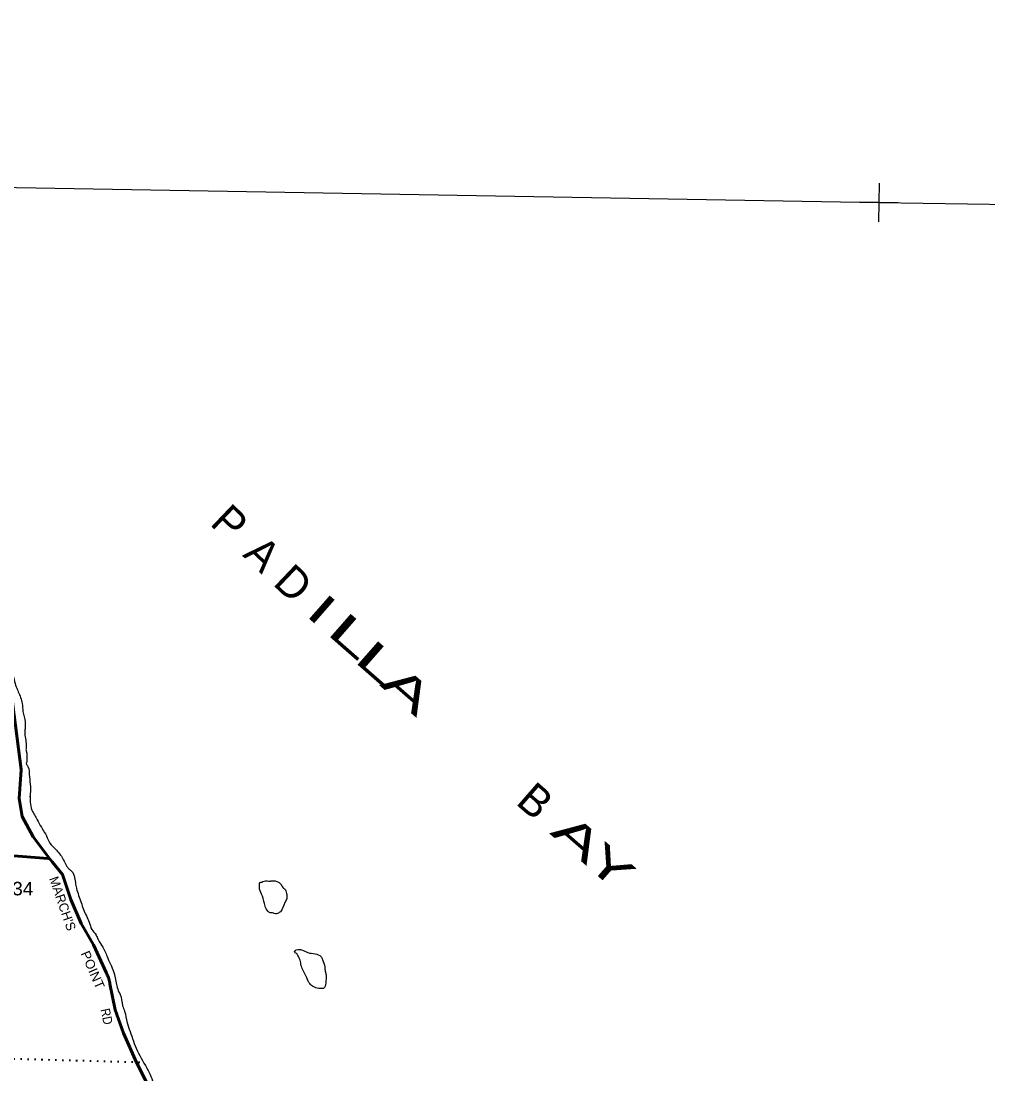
# Model space of a CAD drawing. Header units: feet. Extents: x -493433 to -244333, y 184684 to 373072.
# Drawn here: x -377997 to -365448, y 359155 to 372822 of the extents above; entities that cross this region are included whole.
import ezdxf

# ---------------------------------------------------------------- set-up
doc = ezdxf.new("R2010")
doc.units = ezdxf.units.FT
doc.header["$LTSCALE"] = 60
doc.linetypes.add('DOTTED', pattern=[1.5, 0.3, -1.2])
for name, color, linetype, lineweight in [('26', 7, 'Continuous', 40), ('27', 7, 'Continuous', 13), ('39', 7, 'Continuous', 13), ('4', 7, 'Continuous', 13), ('41', 7, 'Continuous', 13), ('6', 7, 'DOTTED', 25), ('7', 7, 'DOTTED', 13)]:
    doc.layers.add(name, color=color, linetype=linetype, lineweight=lineweight)

msp = doc.modelspace()

# ---------------------------------------------------------------- linework, layer by layer
at = {"layer": '26'}
for points in [[(-377627.26, 361951.06), (-377840.91, 362232.73), (-377982.09, 362497.61), (-378023.37, 362729.06), (-378001.2, 363041.18), (-377999.38, 363056.67), (-377999.35, 363056.86), (-377994.68, 363087.08), (-377997.17, 363106.86), (-378102.83, 363948.3), (-378108.53, 363993.71), (-378109.41, 363998.3), (-378149.2, 364206.84), (-378389.38, 364860.46), (-378544.47, 365263.07), (-378601.01, 365469.78), (-378667.82, 365613.64), (-378835.27, 365833.97)], [(-377627.26, 361951.06), (-377650.88, 361952.84), (-378530.99, 362019.17)], [(-375784.43, 358061.92), (-375961.68, 358319.53), (-376228.75, 358755.93), (-376367.02, 359048.98), (-376498.42, 359303.46), (-376668.23, 359686.34), (-376773.93, 359988.46), (-376844.39, 360325.89), (-376845.93, 360337.84), (-376853, 360372.96), (-376863.7, 360407.15), (-376867.1, 360415.03), (-376877.83, 360439.86), (-376889.34, 360465.03), (-377056.69, 360831.16), (-377217.71, 361106.75), (-377349.38, 361417.77), (-377458.37, 361744.22), (-377594.6, 361908.01), (-377627.26, 361951.06)]]:
    msp.add_lwpolyline(points, dxfattribs=at)
at = {"layer": '39'}
for p, q in [((-377921.48, 363169.39), (-377924.17, 363195.06)), ((-377886.33, 362755.02), (-377886.59, 362753.51))]:
    msp.add_line(p, q, dxfattribs=at)
for points in [[(-379213.69, 366962.63), (-379204.34, 366901.03), (-379190.59, 366888.48), (-379090.97, 366715.76), (-379020.75, 366636.82), (-378957.77, 366584.37), (-378921.01, 366532.73), (-378906.94, 366465.66), (-378877.16, 366383.96), (-378875.47, 366373.82), (-378842.33, 366205.2), (-378826.86, 366117.9), (-378793.94, 366007.84), (-378702, 365847.46), (-378647.96, 365767.03), (-378584.87, 365718.6), (-378536.76, 365642.39), (-378464.76, 365555.33), (-378427.82, 365509.75), (-378415.08, 365464.93), (-378382.79, 365399.3), (-378360.97, 365321.9), (-378355.52, 365236.93), (-378352.05, 365218.65), (-378321.43, 365033.97), (-378294.99, 364909.98), (-378265.34, 364824.25), (-378197.1, 364616.17), (-378174.13, 364510.46), (-378114.08, 364363.21), (-378059.2, 364179.77), (-378032.91, 364116.36), (-377983.14, 363963.38), (-377972.27, 363858.05), (-377944.13, 363723.91), (-377944.79, 363637.12), (-377948.74, 363574.66), (-377929.91, 363400.43), (-377931.36, 363354.05), (-377929.53, 363347.93), (-377922.93, 363234.66), (-377924.17, 363195.06)], [(-377921.48, 363169.39), (-377903.75, 363137.16), (-377890.49, 363043.87), (-377880.15, 362791.18), (-377880.75, 362787.66)], [(-377880.15, 362791.18), (-377855.48, 362579.86), (-377786.38, 362455.42), (-377733.53, 362357.07), (-377694.97, 362294.87), (-377644.15, 362193.94)], [(-377644.15, 362193.94), (-377636.77, 362175.83), (-377562.83, 362086.68), (-377463.67, 361964.45), (-377391.03, 361832.96), (-377383.28, 361822.62), (-377353.71, 361799.47), (-377292.04, 361640.06), (-377278.21, 361564.92), (-377217.28, 361381.31), (-377187.83, 361289.53), (-377112.22, 361123.62), (-377078.74, 361031.72), (-377022.5, 360957.26), (-376998.04, 360899.96), (-376934.48, 360801.06), (-376872.24, 360659.79), (-376784.02, 360445.03), (-376766.47, 360359.7), (-376716.96, 360198.64), (-376711.23, 360188.36), (-376679.48, 360039.99), (-376653.44, 359968.51), (-376619.69, 359820.07), (-376582.79, 359707.87), (-376489.58, 359458.64), (-376348.22, 359199.8), (-376300.93, 359097.37), (-376260.26, 358976.98), (-376225.06, 358874.93), (-376185.08, 358796.95)], [(-374872.93, 361645.25), (-374842.88, 361659.81), (-374758.11, 361659.16), (-374741.86, 361662.68), (-374655.65, 361643.82), (-374626.08, 361620.68), (-374601.17, 361577.49), (-374575.58, 361556.51), (-374551.11, 361499.2), (-374549.08, 361434.54), (-374573.02, 361378.76), (-374631.15, 361261.48), (-374645.64, 361249.82), (-374696.56, 361235.27), (-374748.68, 361247.01), (-374754.73, 361247.2), (-374770.8, 361249.72), (-374792.48, 361266.56), (-374828.73, 361334.32), (-374865.07, 361464.67), (-374900.64, 361554.63), (-374901.84, 361580.91), (-374893.97, 361639.22), (-374869.53, 361646.51)], [(-374445.24, 360746.86), (-374424.51, 360764.37), (-374313.98, 360748.78), (-374276.16, 360731.44), (-374181.82, 360714.33), (-374104.17, 360679.59), (-374083.17, 360640.56), (-374055.86, 360544.81), (-374049.48, 360490.1), (-374036.92, 360439.23), (-374039.12, 360368.64), (-374051.45, 360296.36), (-374072.61, 360264.72), (-374084.72, 360265.1), (-374173.26, 360273.94), (-374205.02, 360291.1), (-374214.98, 360295.45), (-374259.99, 360341.29), (-374295.87, 360421.15), (-374360.18, 360560.46), (-374376.08, 360633.64), (-374402.5, 360693.02), (-374412.08, 360709.47), (-374445.61, 360734.76), (-374449.4, 360742.95), (-374436.99, 360752.66)]]:
    msp.add_spline(points, degree=3, dxfattribs=at)
at = {"layer": '4'}
for p, q in [((-366861.63, 370717.38), (-366869.54, 370217.44)), ((-366615.61, 370463.46), (-367115.55, 370471.37))]:
    msp.add_line(p, q, dxfattribs=at)
msp.add_lwpolyline([(-489136.84, 372822.34), (-458570.27, 372170.54), (-428002.84, 371560.78), (-397434.59, 370993.07), (-366865.58, 370467.41), (-336295.9, 369983.8), (-305725.57, 369542.24), (-275154.66, 369142.74), (-244583.22, 368785.28), (-246606.46, 184933.95), (-277430.78, 185294.37), (-308254.58, 185697.19), (-339077.78, 186142.4), (-369900.35, 186630.01), (-400722.22, 187160.02), (-431543.33, 187732.42), (-462363.63, 188347.22), (-493183.05, 189004.41)], close=True, dxfattribs=at)
msp.add_lwpolyline([(-489136.84, 372822.34), (-458570.27, 372170.54), (-428002.84, 371560.78), (-397434.59, 370993.07), (-366865.58, 370467.41), (-336295.9, 369983.8), (-305725.57, 369542.24), (-275154.66, 369142.74), (-244583.22, 368785.28), (-246606.46, 184933.95), (-277430.78, 185294.37), (-308254.58, 185697.19), (-339077.78, 186142.4), (-369900.35, 186630.01), (-400722.22, 187160.02), (-431543.33, 187732.42), (-462363.63, 188347.22), (-493183.05, 189004.41)], close=True, dxfattribs=at)
at = {"layer": '6'}
msp.add_lwpolyline([(-384127.36, 359598.21), (-378723.93, 359370.42), (-376407.75, 359306.65)], dxfattribs=at)

# ---------------------------------------------------------------- texts
at = {"layer": '27'}
msp.add_text("MARCH'S", height=121, rotation=289.105, dxfattribs=at).set_placement((-377634.49, 361693.06))
for s, height, rotation, width, p in [('POINT', 121.1, 293.44, 1.05, (-377224.86, 360720.64)), ('RD', 121, 281.819, 0.9, (-376966.31, 359991.89))]:
    msp.add_text(s, height=height, rotation=rotation, dxfattribs=dict(at, width=width)).set_placement(p)
at = {"layer": '41'}
for s, rotation, p in [('P', 316.455, (-375558.52, 366289.98)), ('A', 316.454, (-375131.31, 365883.94)), ('D', 316.454, (-374740.97, 365512.93)), ('B', 318.92, (-371589.67, 362666.76))]:
    msp.add_text(s, height=403.5, rotation=rotation, dxfattribs=at).set_placement(p)
for s, rotation, width, p in [('I', 318.781, 1.7, (-374320.78, 365118.05)), ('L', 318.784, 1.95, (-374049.54, 364880.44)), ('L', 318.784, 1.95, (-373694.21, 364523.88)), ('A', 318.785, 1.8, (-373350.81, 364202.41)), ('A', 318.966, 1.8, (-371145.29, 362279.63)), ('Y', 318.97, 1.65, (-370703.7, 361891.1))]:
    msp.add_text(s, height=403.5, rotation=rotation, dxfattribs=dict(at, width=width)).set_placement(p)
at = {"layer": '7', "width": 1.05}
msp.add_text('34', height=175, dxfattribs=at).set_placement((-378110.73, 361473.68))

doc.saveas('drawing.dxf')
